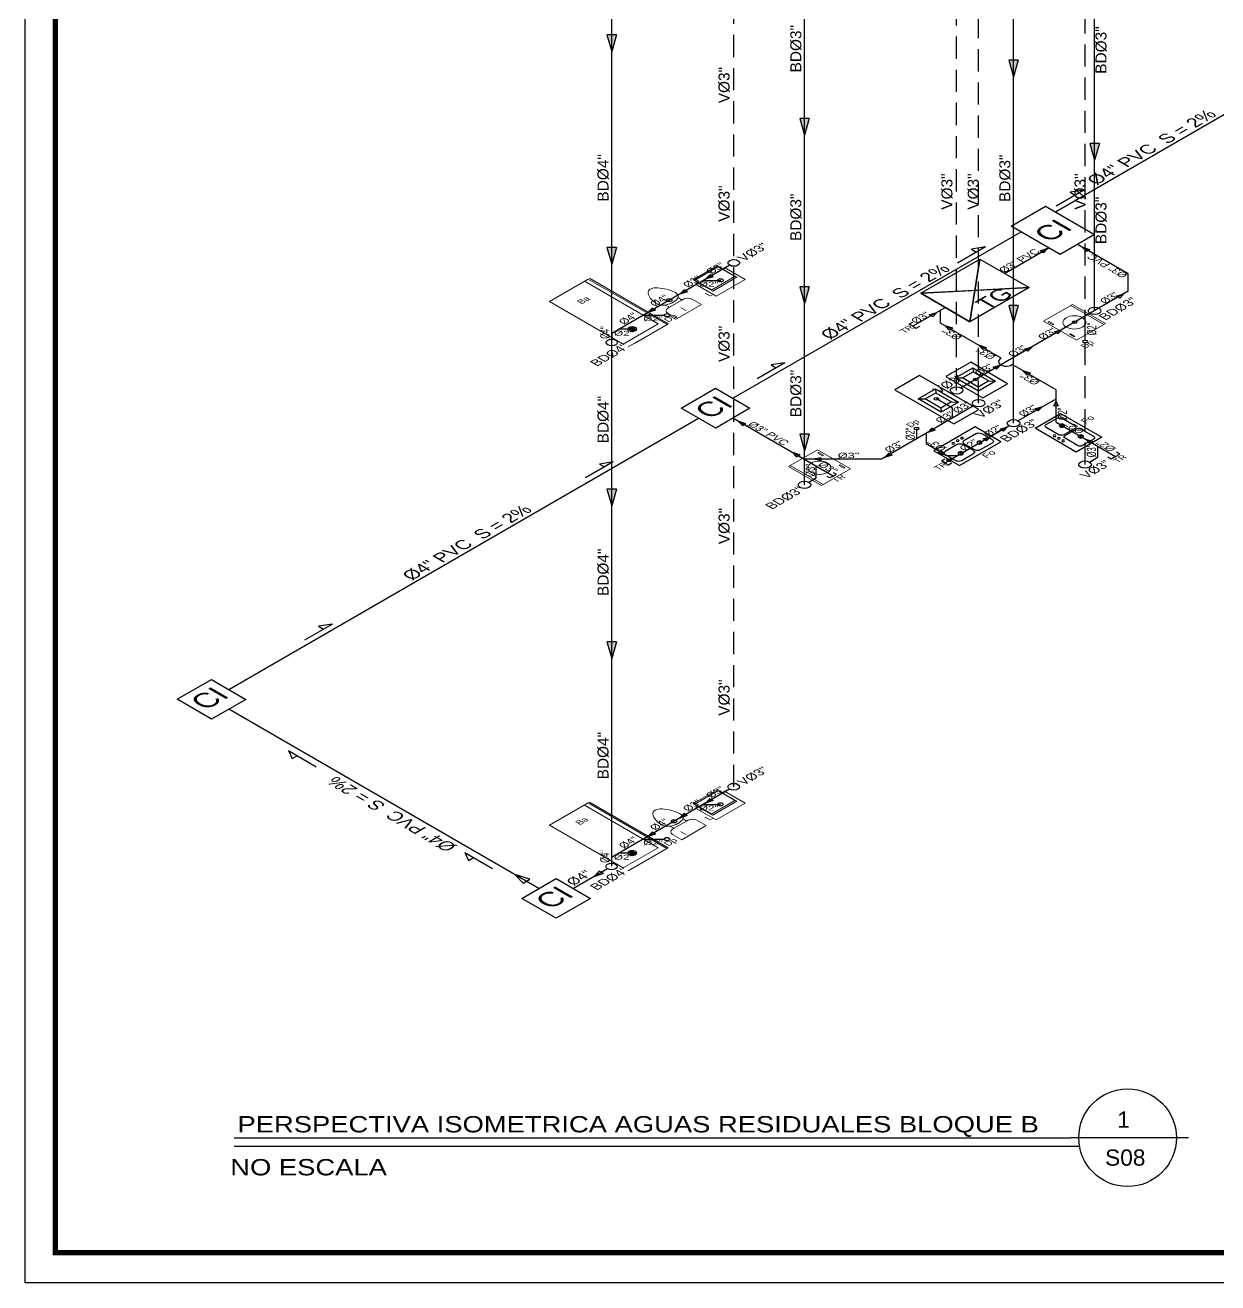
# Model space of a CAD drawing. Header units: feet. Extents: x 1019 to 2236, y -546 to 122.
# Drawn here: x 1054.27 to 1071.4, y -313.27 to -295.21 of the extents above; entities that cross this region are included whole.
import ezdxf
from ezdxf.enums import TextEntityAlignment as Align

# ---------------------------------------------------------------- set-up
doc = ezdxf.new("R2010")
doc.units = ezdxf.units.FT
doc.header["$LTSCALE"] = 0.05
doc.header["$MEASUREMENT"] = 0
doc.linetypes.add('DASHDOT', pattern=[25.4, 12.7, -6.35, 0, -6.35])
doc.linetypes.add('HIDDEN', pattern=[9.525, 6.35, -3.175])
for name, color, linetype, lineweight in [('AGUAFRIA', 5, 'HIDDEN', 30), ('COCINA', 8, 'Continuous', 25), ('FURN', 8, 'Continuous', 9), ('I-FURN', 8, 'Continuous', 0), ('P-SANR-FIXT', 8, 'Continuous', 9)]:
    doc.layers.add(name, color=color, linetype=linetype, lineweight=lineweight)
for name, color, linetype in [('AGUAS-N', 4, 'Continuous'), ('AGUASNEGRAS', 4, 'Continuous'), ('MARCO', 1, 'Continuous'), ('TELEFONO', 3, 'DASHDOT'), ('TEXTO', 2, 'Continuous'), ('textos', 7, 'Continuous'), ('TEXXT', 2, 'Continuous')]:
    doc.layers.add(name, color=color, linetype=linetype)
doc.styles.add('DAMIAN', font='arial.ttf', dxfattribs={"height": 0.12})
doc.styles.add('grd', font='arial.ttf', dxfattribs={"height": 0.15})

msp = doc.modelspace()

# ---------------------------------------------------------------- hatches: boundary and pattern name
at = {"layer": 'AGUASNEGRAS'}
for points in [[(1062.628, -295.349), (1062.697, -295.589), (1062.766, -295.349)], [(1068.399, -295.713), (1068.468, -295.953), (1068.537, -295.713)], [(1065.397, -296.549), (1065.466, -296.789), (1065.535, -296.549)], [(1069.564, -296.91), (1069.633, -297.15), (1069.702, -296.91)], [(1062.628, -298.403), (1062.697, -298.643), (1062.766, -298.403)], [(1065.397, -298.969), (1065.466, -299.209), (1065.535, -298.969)], [(1068.399, -299.235), (1068.468, -299.474), (1068.537, -299.235)], [(1065.397, -301.081), (1065.466, -301.321), (1065.535, -301.081)], [(1062.628, -301.873), (1062.697, -302.112), (1062.766, -301.873)], [(1062.628, -304.066), (1062.697, -304.305), (1062.766, -304.066)]]:
    msp.add_hatch(color=256, dxfattribs=at).paths.add_polyline_path(points)
at = {"layer": 'AGUASNEGRAS', "extrusion": (-2.58127e-15, 0.816497, 0.57735)}
for points in [[(-1068.851, 163.928), (-1068.961, 163.867), (-1068.9, 163.976)], [(-1069.944, 165.058), (-1070.053, 164.998), (-1069.993, 165.107)], [(-1067.258, 165.521), (-1067.368, 165.46), (-1067.307, 165.569)], [(-1069.055, 165.947), (-1069.164, 165.887), (-1069.104, 165.996)], [(-1068.625, 166.378), (-1068.734, 166.317), (-1068.674, 166.426)], [(-1068.176, 166.826), (-1068.285, 166.766), (-1068.225, 166.875)], [(-1068.775, 167.862), (-1068.884, 167.801), (-1068.824, 167.91)], [(-1068.274, 168.362), (-1068.383, 168.302), (-1068.323, 168.411)], [(-1068.033, 168.603), (-1068.142, 168.543), (-1068.082, 168.652)], [(-1067.385, 168.955), (-1067.494, 169.016), (-1067.434, 168.906)], [(-1067.505, 169.131), (-1067.614, 169.071), (-1067.554, 169.18)]]:
    msp.add_hatch(color=256, dxfattribs=at).paths.add_polyline_path(points)
at = {"layer": 'AGUASNEGRAS', "extrusion": (-2.66454e-15, 0.816497, 0.57735)}
for points in [[(-1069.516, 163.95), (-1069.455, 163.841), (-1069.564, 163.901)], [(-1064.105, 161.641), (-1064.044, 161.75), (-1064.154, 161.69)], [(-1063.736, 162.012), (-1063.675, 162.121), (-1063.784, 162.061)], [(-1063.277, 162.469), (-1063.217, 162.579), (-1063.326, 162.518)], [(-1067.545, 165.904), (-1067.485, 165.795), (-1067.594, 165.856)], [(-1068.029, 166.388), (-1067.969, 166.279), (-1068.078, 166.339)], [(-1068.663, 167.022), (-1068.603, 166.913), (-1068.712, 166.974)], [(-1067.297, 168.336), (-1067.236, 168.446), (-1067.345, 168.385)], [(-1069.567, 168.73), (-1069.507, 168.621), (-1069.616, 168.681)], [(-1066.675, 168.958), (-1066.614, 169.067), (-1066.724, 169.007)], [(-1064.104, 177.554), (-1064.043, 177.663), (-1064.152, 177.603)], [(-1063.734, 177.925), (-1063.674, 178.034), (-1063.783, 177.974)], [(-1063.276, 178.383), (-1063.215, 178.492), (-1063.325, 178.431)], [(-1062.517, 179.353), (-1062.438, 179.495), (-1062.58, 179.416)]]:
    msp.add_hatch(color=256, dxfattribs=at).paths.add_polyline_path(points)
at = {"layer": 'AGUASNEGRAS', "ltscale": 3, "extrusion": (0, 0.816497, 0.57735)}
h = msp.add_hatch(color=256, dxfattribs=at)
h.dxf.hatch_style = 1
edge = h.paths.add_edge_path()
edge.add_arc((-1064.259, 161.78), 0.0394, -135, 225)
h = msp.add_hatch(color=256, dxfattribs=at)
h.dxf.hatch_style = 1
edge = h.paths.add_edge_path()
edge.add_arc((-1063.522, 162.272), 0.0394, -135, 225)
h = msp.add_hatch(color=256, dxfattribs=at)
h.dxf.hatch_style = 1
edge = h.paths.add_edge_path()
edge.add_arc((-1063.493, 162.646), 0.0394, -135, 225)
h = msp.add_hatch(color=256, dxfattribs=at)
h.dxf.hatch_style = 1
edge = h.paths.add_edge_path()
edge.add_arc((-1069.639, 164.472), 0.091, -135, 225)
h = msp.add_hatch(color=256, dxfattribs=at)
h.dxf.hatch_style = 1
edge = h.paths.add_edge_path()
edge.add_arc((-1062.993, 162.99), 0.0394, -135, 225)
h = msp.add_hatch(color=256, dxfattribs=at)
h.dxf.hatch_style = 1
edge = h.paths.add_edge_path()
edge.add_arc((-1069.346, 165.705), 0.033, 135, 495, ccw=False)
h = msp.add_hatch(color=256, dxfattribs=at)
h.dxf.hatch_style = 1
edge = h.paths.add_edge_path()
edge.add_arc((-1062.697, 163.325), 0.0812, -135, 225)
h = msp.add_hatch(color=256, dxfattribs=at)
h.dxf.hatch_style = 1
edge = h.paths.add_edge_path()
edge.add_arc((-1069.497, 166.184), 0.033, 135, 495, ccw=False)
h = msp.add_hatch(color=256, dxfattribs=at)
h.dxf.hatch_style = 1
edge = h.paths.add_edge_path()
edge.add_arc((-1067.925, 167.126), 0.033, 135, 495, ccw=False)
h = msp.add_hatch(color=256, dxfattribs=at)
h.dxf.hatch_style = 1
edge = h.paths.add_edge_path()
edge.add_arc((-1067.36, 167.611), 0.033, 135, 495, ccw=False)
at = {"layer": 'AGUASNEGRAS', "extrusion": (-3.69149e-15, 0.816497, 0.57735)}
msp.add_hatch(color=256, dxfattribs=at).paths.add_polyline_path([(-1069.045, 167.786), (-1069.079, 167.667), (-1069.114, 167.786)])
at = {"layer": 'AGUASNEGRAS', "extrusion": (2.58127e-15, 0.816497, 0.57735)}
for points in [[(-1064.625, 168.229), (-1064.515, 168.168), (-1064.576, 168.278)], [(-1065.402, 169.006), (-1065.293, 168.946), (-1065.353, 169.055)], [(-1061.521, 179.557), (-1061.303, 179.436), (-1061.424, 179.654)]]:
    msp.add_hatch(color=256, dxfattribs=at).paths.add_polyline_path(points)
at = {"layer": 'AGUASNEGRAS', "ltscale": 3, "extrusion": (0, 0.816497, 0.57735)}
h = msp.add_hatch(color=256, dxfattribs=at)
h.dxf.hatch_style = 1
edge = h.paths.add_edge_path()
edge.add_arc((-1067.075, 168.349), 0.033, 135, 495, ccw=False)
h = msp.add_hatch(color=256, dxfattribs=at)
h.dxf.hatch_style = 1
edge = h.paths.add_edge_path()
edge.add_arc((-1068.468, 168.218), 0.091, -135, 225)
h = msp.add_hatch(color=256, dxfattribs=at)
h.dxf.hatch_style = 1
edge = h.paths.add_edge_path()
edge.add_arc((-1069.163, 168.278), 0.033, -135, 225)
h = msp.add_hatch(color=256, dxfattribs=at)
h.dxf.hatch_style = 1
edge = h.paths.add_edge_path()
edge.add_arc((-1067.979, 168.696), 0.033, -135, 225)
h = msp.add_hatch(color=256, dxfattribs=at)
h.dxf.hatch_style = 1
edge = h.paths.add_edge_path()
edge.add_arc((-1069.433, 168.547), 0.033, -135, 225)
h = msp.add_hatch(color=256, dxfattribs=at)
h.dxf.hatch_style = 1
edge = h.paths.add_edge_path()
edge.add_arc((-1067.71, 168.965), 0.033, -135, 225)
at = {"layer": 'AGUASNEGRAS', "extrusion": (-5.55112e-17, 0.816497, 0.57735)}
msp.add_hatch(color=256, dxfattribs=at).paths.add_polyline_path([(-1065.707, 169.074), (-1065.587, 169.109), (-1065.707, 169.143)])
at = {"layer": 'AGUASNEGRAS', "ltscale": 3, "extrusion": (0, 0.816497, 0.57735)}
h = msp.add_hatch(color=256, dxfattribs=at)
h.dxf.hatch_style = 1
edge = h.paths.add_edge_path()
edge.add_arc((-1065.466, 169.749), 0.091, -135, 225)
h = msp.add_hatch(color=256, dxfattribs=at)
h.dxf.hatch_style = 1
edge = h.paths.add_edge_path()
edge.add_arc((-1064.258, 177.693), 0.0394, -135, 225)
h = msp.add_hatch(color=256, dxfattribs=at)
h.dxf.hatch_style = 1
edge = h.paths.add_edge_path()
edge.add_arc((-1063.591, 178.116), 0.0394, -135, 225)
h = msp.add_hatch(color=256, dxfattribs=at)
h.dxf.hatch_style = 1
edge = h.paths.add_edge_path()
edge.add_arc((-1063.492, 178.559), 0.0394, -135, 225)
h = msp.add_hatch(color=256, dxfattribs=at)
h.dxf.hatch_style = 1
edge = h.paths.add_edge_path()
edge.add_arc((-1062.992, 178.903), 0.0394, -135, 225)
h = msp.add_hatch(color=256, dxfattribs=at)
h.dxf.hatch_style = 1
edge = h.paths.add_edge_path()
edge.add_arc((-1062.695, 179.238), 0.0812, -135, 225)
at = {"layer": 'COCINA', "extrusion": (0, 0.816497, 0.57735)}
h = msp.add_hatch(color=256, dxfattribs=at)
h.dxf.hatch_style = 1
h.paths.add_polyline_path([(-1068.691, 164.844), (-1067.913, 164.915), (-1067.984, 164.137)])
h = msp.add_hatch(color=256, dxfattribs=at)
h.dxf.hatch_style = 1
h.paths.add_polyline_path([(-1067.842, 165.693), (-1067.913, 164.915), (-1067.135, 164.986)])
at = {"layer": 'TELEFONO', "extrusion": (-1.05774e-16, 0.816497, 0.57735)}
for points in [[(-1069.479, 162.417), (-1069.353, 162.544), (-1069.28, 162.471)], [(-1068.064, 163.832), (-1067.938, 163.959), (-1067.865, 163.886)], [(-1065.185, 166.712), (-1065.058, 166.838), (-1064.986, 166.766)], [(-1062.719, 169.178), (-1062.593, 169.304), (-1062.52, 169.231)], [(-1058.685, 173.212), (-1058.558, 173.339), (-1058.485, 173.266)]]:
    msp.add_hatch(color=256, dxfattribs=at).paths.add_polyline_path(points)
at = {"layer": 'TELEFONO', "extrusion": (-3.5258e-17, 0.816497, 0.57735)}
for points in [[(-1058.054, 176.36), (-1058.18, 176.486), (-1058.107, 176.559)], [(-1060.586, 178.891), (-1060.712, 179.017), (-1060.639, 179.09)]]:
    msp.add_hatch(color=256, dxfattribs=at).paths.add_polyline_path(points)

# ---------------------------------------------------------------- linework, layer by layer
at = {"layer": 'AGUAFRIA', "extrusion": (0, 0.816497, 0.57735)}
for p, q in [((1067.65, -300.455, -7.431), (1067.65, -275.472, 10.234)), ((1067.966, -300.637, -7.173), (1067.966, -276.209, 10.099)), ((1069.495, -301.52, -5.925), (1069.495, -276.172, 11.999)), ((1064.45, -306.146, 0.617), (1064.45, -279.145, 19.709))]:
    msp.add_line(p, q, dxfattribs=at)
at = {"layer": 'AGUAS-N', "extrusion": (0, 0.816497, 0.57735)}
for p, q in [((1067.913, -299.02, -9.46), (1067.984, -298.571, -10.095)), ((1067.984, -298.571, -10.095), (1068.691, -298.979, -9.518)), ((1068.691, -298.979, -9.518), (1067.913, -299.02, -9.46)), ((1067.913, -299.02, -9.46), (1067.135, -299.061, -9.403)), ((1067.135, -299.061, -9.403), (1067.842, -299.469, -8.825)), ((1067.842, -299.469, -8.825), (1067.913, -299.02, -9.46))]:
    msp.add_line(p, q, dxfattribs=at)
at = {"layer": 'AGUASNEGRAS', "ltscale": 3, "extrusion": (0, 0.816497, 0.57735)}
for p, q in [((1069.633, -299.312, -9.047), (1069.633, -277.527, 6.358)), ((1068.468, -300.927, -6.764), (1068.468, -279.158, 8.629)), ((1065.466, -301.811, -5.513), (1065.466, -280.022, 9.894)), ((1062.697, -307.285, 2.228), (1062.697, -285.556, 17.593)), ((1069.069, -297.892, -11.055), (1071.924, -296.244, -13.386)), ((1064.436, -300.568, -7.271), (1068.576, -298.177, -10.652)), ((1068.337, -298.775, -9.807), (1068.975, -298.407, -10.327)), ((1070.116, -298.781, -9.798), (1069.386, -298.36, -10.394)), ((1064.392, -298.659, -13.505), (1062.697, -299.637, -12.121)), ((1070.116, -299.031, -9.444), (1070.116, -298.781, -9.798)), ((1064.012, -298.877, -13.196), (1064.262, -298.877, -13.196)), ((1070.116, -299.031, -9.444), (1067.715, -300.418, -7.484)), ((1063.15, -299.376, -12.492), (1063.453, -299.376, -12.492)), ((1067.489, -299.265, -9.114), (1067.023, -299.534, -8.734)), ((1067.417, -299.489, -8.797), (1067.417, -299.306, -9.056)), ((1066.971, -299.504, -8.776), (1067.021, -299.476, -8.816)), ((1067.023, -299.534, -8.734), (1066.971, -299.504, -8.776)), ((1067.023, -299.534, -8.734), (1067.072, -299.562, -8.693)), ((1067.072, -299.562, -8.693), (1067.122, -299.534, -8.734)), ((1068.292, -299.994, -8.083), (1067.417, -299.489, -8.797)), ((1069.497, -299.734, -8.451), (1069.497, -299.389, -8.939)), ((1062.697, -299.637, -12.121), (1062.697, -299.721, -12.003)), ((1062.808, -299.573, -12.212), (1063.033, -299.573, -12.212)), ((1069.079, -300.449, -7.44), (1068.449, -300.085, -7.955)), ((1069.079, -300.913, -6.783), (1069.079, -300.449, -7.44)), ((1067.59, -300.709, -7.071), (1067.36, -300.577, -7.259)), ((1068.532, -300.89, -6.816), (1069.079, -300.574, -7.263)), ((1067.902, -300.674, -7.121), (1066.573, -301.441, -6.036)), ((1067.59, -300.854, -6.866), (1067.59, -300.709, -7.071)), ((1057.196, -304.748, -1.36), (1063.943, -300.852, -6.869)), ((1065.877, -301.684, -5.692), (1064.437, -300.853, -6.868)), ((1067.075, -301.002, -6.657), (1067.075, -301.152, -6.446)), ((1067.483, -301.495, -5.96), (1068.403, -300.964, -6.711)), ((1069.079, -300.913, -6.783), (1069.934, -301.406, -6.086)), ((1067.212, -301.072, -6.558), (1067.212, -301.224, -6.343)), ((1067.505, -301.394, -6.103), (1067.212, -301.224, -6.343)), ((1069.678, -301.414, -6.074), (1069.678, -301.259, -6.294)), ((1069.995, -301.371, -6.136), (1069.948, -301.344, -6.174)), ((1066.573, -301.441, -6.036), (1065.456, -301.441, -6.036)), ((1065.634, -301.71, -5.655), (1065.634, -301.544, -5.891)), ((1067.434, -301.467, -6), (1067.482, -301.439, -6.039)), ((1067.483, -301.495, -5.96), (1067.434, -301.467, -6)), ((1067.483, -301.495, -5.96), (1067.534, -301.524, -5.918)), ((1067.659, -301.394, -6.103), (1067.505, -301.394, -6.103)), ((1067.534, -301.524, -5.918), (1067.582, -301.497, -5.957)), ((1069.559, -301.483, -5.977), (1069.678, -301.414, -6.074)), ((1069.871, -301.442, -6.035), (1069.824, -301.415, -6.073)), ((1069.934, -301.406, -6.086), (1069.871, -301.442, -6.035)), ((1069.934, -301.406, -6.086), (1069.995, -301.371, -6.136)), ((1065.529, -301.773, -5.567), (1065.634, -301.71, -5.655)), ((1065.831, -301.71, -5.655), (1065.793, -301.689, -5.686)), ((1065.877, -301.684, -5.692), (1065.831, -301.71, -5.655)), ((1065.877, -301.684, -5.692), (1065.92, -301.659, -5.728)), ((1065.92, -301.659, -5.728), (1065.882, -301.637, -5.759)), ((1061.652, -307.605, 2.681), (1057.197, -305.033, -0.956)), ((1064.39, -306.18, 0.666), (1062.695, -307.159, 2.05)), ((1064.011, -306.399, 0.975), (1064.26, -306.399, 0.975)), ((1063.149, -306.897, 1.679), (1063.452, -306.897, 1.679)), ((1062.807, -307.094, 1.959), (1063.032, -307.094, 1.959)), ((1062.638, -307.322, 2.281), (1062.146, -307.606, 2.682)), ((1062.695, -307.159, 2.05), (1062.695, -307.242, 2.168))]:
    msp.add_line(p, q, dxfattribs=at)
at = {"layer": 'AGUASNEGRAS', "extrusion": (0, 0.816497, 0.57735)}
for p, q in [((1068.436, -298.096, -10.767), (1068.929, -297.811, -11.17)), ((1068.929, -297.811, -11.17), (1069.633, -298.218, -10.595)), ((1069.14, -298.502, -10.192), (1068.436, -298.096, -10.767)), ((1069.633, -298.218, -10.595), (1069.14, -298.502, -10.192)), ((1068.851, -298.45, -10.266), (1068.961, -298.415, -10.316)), ((1068.9, -298.478, -10.227), (1068.851, -298.45, -10.266)), ((1068.9, -298.478, -10.227), (1068.961, -298.415, -10.316)), ((1069.564, -298.435, -10.288), (1069.455, -298.4, -10.337)), ((1069.516, -298.463, -10.248), (1069.455, -298.4, -10.337)), ((1069.564, -298.435, -10.288), (1069.516, -298.463, -10.248)), ((1064.105, -298.796, -13.312), (1064.044, -298.859, -13.222)), ((1064.154, -298.824, -13.272), (1064.044, -298.859, -13.222)), ((1064.154, -298.824, -13.272), (1064.105, -298.796, -13.312)), ((1063.736, -299.01, -13.009), (1063.675, -299.073, -12.92)), ((1063.784, -299.038, -12.969), (1063.736, -299.01, -13.009)), ((1063.784, -299.038, -12.969), (1063.675, -299.073, -12.92)), ((1069.944, -299.103, -9.344), (1070.053, -299.068, -9.393)), ((1069.993, -299.131, -9.304), (1069.944, -299.103, -9.344)), ((1069.993, -299.131, -9.304), (1070.053, -299.068, -9.393)), ((1063.277, -299.274, -12.635), (1063.217, -299.337, -12.546)), ((1063.326, -299.302, -12.595), (1063.217, -299.337, -12.546)), ((1063.326, -299.302, -12.595), (1063.277, -299.274, -12.635)), ((1067.258, -299.37, -8.966), (1067.368, -299.335, -9.015)), ((1067.307, -299.398, -8.926), (1067.258, -299.37, -8.966)), ((1067.307, -299.398, -8.926), (1067.368, -299.335, -9.015)), ((1067.594, -299.563, -8.692), (1067.485, -299.528, -8.742)), ((1067.545, -299.591, -8.652), (1067.485, -299.528, -8.742)), ((1067.594, -299.563, -8.692), (1067.545, -299.591, -8.652)), ((1069.055, -299.616, -8.617), (1069.164, -299.581, -8.667)), ((1069.104, -299.644, -8.577), (1069.055, -299.616, -8.617)), ((1069.104, -299.644, -8.577), (1069.164, -299.581, -8.667)), ((1068.078, -299.842, -8.297), (1067.969, -299.807, -8.347)), ((1068.029, -299.87, -8.258), (1067.969, -299.807, -8.347)), ((1068.078, -299.842, -8.297), (1068.029, -299.87, -8.258)), ((1068.625, -299.864, -8.266), (1068.734, -299.83, -8.315)), ((1068.674, -299.893, -8.226), (1068.625, -299.864, -8.266)), ((1068.674, -299.893, -8.226), (1068.734, -299.83, -8.315)), ((1068.176, -300.123, -7.9), (1068.285, -300.089, -7.949)), ((1068.225, -300.152, -7.86), (1068.285, -300.089, -7.949)), ((1068.225, -300.152, -7.86), (1068.176, -300.123, -7.9)), ((1068.712, -300.209, -7.779), (1068.603, -300.174, -7.829)), ((1068.663, -300.237, -7.74), (1068.603, -300.174, -7.829)), ((1068.712, -300.209, -7.779), (1068.663, -300.237, -7.74)), ((1063.695, -300.709, -7.071), (1064.188, -300.425, -7.474)), ((1064.188, -300.425, -7.474), (1064.683, -300.711, -7.069)), ((1069.045, -300.678, -7.116), (1069.079, -300.609, -7.214)), ((1069.114, -300.678, -7.116), (1069.079, -300.609, -7.214)), ((1064.191, -300.995, -6.667), (1063.695, -300.709, -7.071)), ((1064.683, -300.711, -7.069), (1064.191, -300.995, -6.667)), ((1068.775, -300.721, -7.054), (1068.884, -300.686, -7.104)), ((1068.824, -300.749, -7.014), (1068.775, -300.721, -7.054)), ((1068.824, -300.749, -7.014), (1068.884, -300.686, -7.104)), ((1069.114, -300.678, -7.116), (1069.045, -300.678, -7.116)), ((1064.576, -300.961, -6.715), (1064.515, -300.898, -6.804)), ((1064.625, -300.933, -6.755), (1064.515, -300.898, -6.804)), ((1064.576, -300.961, -6.715), (1064.625, -300.933, -6.755)), ((1067.297, -300.995, -6.667), (1067.236, -301.058, -6.578)), ((1067.345, -301.024, -6.627), (1067.297, -300.995, -6.667)), ((1068.274, -301.01, -6.645), (1068.383, -300.976, -6.695)), ((1068.323, -301.039, -6.606), (1068.383, -300.976, -6.695)), ((1067.345, -301.024, -6.627), (1067.236, -301.058, -6.578)), ((1068.033, -301.149, -6.449), (1068.142, -301.115, -6.498)), ((1068.082, -301.178, -6.409), (1068.033, -301.149, -6.449)), ((1068.082, -301.178, -6.409), (1068.142, -301.115, -6.498)), ((1068.323, -301.039, -6.606), (1068.274, -301.01, -6.645)), ((1069.616, -301.194, -6.385), (1069.507, -301.16, -6.434)), ((1069.567, -301.223, -6.345), (1069.507, -301.16, -6.434)), ((1065.353, -301.41, -6.08), (1065.293, -301.347, -6.169)), ((1065.402, -301.382, -6.12), (1065.293, -301.347, -6.169)), ((1066.675, -301.354, -6.159), (1066.614, -301.417, -6.07)), ((1066.724, -301.383, -6.119), (1066.675, -301.354, -6.159)), ((1067.434, -301.324, -6.201), (1067.385, -301.353, -6.162)), ((1067.385, -301.353, -6.162), (1067.494, -301.387, -6.112)), ((1067.434, -301.324, -6.201), (1067.494, -301.387, -6.112)), ((1069.616, -301.194, -6.385), (1069.567, -301.223, -6.345)), ((1065.353, -301.41, -6.08), (1065.402, -301.382, -6.12)), ((1065.707, -301.421, -6.064), (1065.587, -301.441, -6.036)), ((1065.707, -301.461, -6.008), (1065.587, -301.441, -6.036)), ((1065.707, -301.461, -6.008), (1065.707, -301.421, -6.064)), ((1066.724, -301.383, -6.119), (1066.614, -301.417, -6.07)), ((1067.505, -301.454, -6.018), (1067.614, -301.419, -6.067)), ((1067.554, -301.482, -5.978), (1067.505, -301.454, -6.018)), ((1067.554, -301.482, -5.978), (1067.614, -301.419, -6.067)), ((1056.455, -304.889, -1.16), (1056.948, -304.605, -1.562)), ((1056.948, -304.605, -1.562), (1057.443, -304.891, -1.158)), ((1056.95, -305.175, -0.755), (1056.455, -304.889, -1.16)), ((1057.443, -304.891, -1.158), (1056.95, -305.175, -0.755)), ((1064.104, -306.317, 0.86), (1064.043, -306.38, 0.949)), ((1064.152, -306.345, 0.899), (1064.043, -306.38, 0.949)), ((1064.152, -306.345, 0.899), (1064.104, -306.317, 0.86)), ((1063.734, -306.531, 1.162), (1063.674, -306.594, 1.251)), ((1063.783, -306.559, 1.202), (1063.674, -306.594, 1.251)), ((1063.783, -306.559, 1.202), (1063.734, -306.531, 1.162)), ((1063.276, -306.795, 1.536), (1063.215, -306.859, 1.625)), ((1063.325, -306.824, 1.576), (1063.215, -306.859, 1.625)), ((1063.325, -306.824, 1.576), (1063.276, -306.795, 1.536)), ((1061.424, -307.53, 2.574), (1061.303, -307.404, 2.396)), ((1061.521, -307.473, 2.495), (1061.303, -307.404, 2.396)), ((1061.406, -307.748, 2.883), (1061.899, -307.463, 2.48)), ((1061.424, -307.53, 2.574), (1061.521, -307.473, 2.495)), ((1061.899, -307.463, 2.48), (1062.394, -307.749, 2.885)), ((1062.517, -307.356, 2.328), (1062.438, -307.438, 2.444)), ((1062.58, -307.392, 2.38), (1062.438, -307.438, 2.444)), ((1062.58, -307.392, 2.38), (1062.517, -307.356, 2.328)), ((1061.901, -308.034, 3.287), (1061.406, -307.748, 2.883)), ((1062.394, -307.749, 2.885), (1061.901, -308.034, 3.287))]:
    msp.add_line(p, q, dxfattribs=at)
at = {"layer": 'AGUASNEGRAS', "color": 4, "ltscale": 0.5, "extrusion": (0, 0.816497, 0.57735)}
for p, q in [((1067.135, -299.061, -9.403), (1067.984, -298.571, -10.095)), ((1067.984, -298.571, -10.095), (1067.842, -299.469, -8.825)), ((1067.984, -298.571, -10.095), (1068.691, -298.979, -9.518)), ((1067.135, -299.061, -9.403), (1068.691, -298.979, -9.518)), ((1068.691, -298.979, -9.518), (1067.842, -299.469, -8.825)), ((1067.842, -299.469, -8.825), (1067.135, -299.061, -9.403))]:
    msp.add_line(p, q, dxfattribs=at)
at = {"layer": 'AGUASNEGRAS'}
for points, elevation in [([(1062.766, -295.349), (1062.628, -295.349), (1062.697, -295.589)], 15.888), ([(1062.766, -295.349), (1062.697, -295.589)], 15.888), ([(1068.537, -295.713), (1068.399, -295.713), (1068.468, -295.953)], -3.247), ([(1068.537, -295.713), (1068.468, -295.953)], -3.247), ([(1065.535, -296.549), (1065.397, -296.549), (1065.466, -296.789)], 8.161), ([(1065.535, -296.549), (1065.466, -296.789)], 8.161), ([(1069.702, -296.91), (1069.564, -296.91), (1069.633, -297.15)], 3.947), ([(1069.702, -296.91), (1069.633, -297.15)], 3.947), ([(1062.766, -298.403), (1062.628, -298.403), (1062.697, -298.643)], 15.888), ([(1062.766, -298.403), (1062.697, -298.643)], 15.888), ([(1065.535, -298.969), (1065.397, -298.969), (1065.466, -299.209)], 8.161), ([(1065.535, -298.969), (1065.466, -299.209)], 8.161), ([(1068.537, -299.235), (1068.399, -299.235), (1068.468, -299.474)], -5.737), ([(1068.537, -299.235), (1068.468, -299.474)], -5.737), ([(1065.535, -301.081), (1065.397, -301.081), (1065.466, -301.321)], 8.161), ([(1065.535, -301.081), (1065.466, -301.321)], 8.161), ([(1062.766, -301.873), (1062.628, -301.873), (1062.697, -302.112)], 15.888), ([(1062.766, -301.873), (1062.697, -302.112)], 15.888), ([(1062.766, -304.066), (1062.628, -304.066), (1062.697, -304.305)], 15.888), ([(1062.766, -304.066), (1062.697, -304.305)], 15.888)]:
    msp.add_lwpolyline(points, dxfattribs=dict(at, elevation=elevation))
at = {"layer": 'AGUASNEGRAS', "ltscale": 3, "extrusion": (0, 0.816497, 0.57735)}
for centre, radius in [((-1064.451, 161.344, -251.651), 0.0843), ((-1064.259, 161.78, -251.651), 0.0394), ((-1063.522, 162.272, -251.651), 0.0394), ((-1063.493, 162.645, -251.651), 0.0394), ((-1063.493, 162.646, -251.651), 0.0394), ((-1069.633, 165.421, -249.611), 0.091), ((-1062.993, 162.99, -251.651), 0.0394), ((-1069.346, 165.705, -249.611), 0.033), ((-1062.697, 163.325, -251.651), 0.0812), ((-1069.497, 166.184, -249.611), 0.033), ((-1067.925, 167.126, -249.611), 0.033), ((-1067.65, 167.4, -249.611), 0.091), ((-1067.36, 167.611, -249.611), 0.033), ((-1067.966, 167.716, -249.611), 0.091), ((-1067.075, 168.349, -249.611), 0.033), ((-1068.468, 168.218, -249.611), 0.091), ((-1069.163, 168.278, -249.611), 0.033), ((-1067.979, 168.696, -249.611), 0.033), ((-1069.433, 168.547, -249.611), 0.033), ((-1067.71, 168.965, -249.611), 0.033), ((-1069.495, 169.245, -249.611), 0.091), ((-1065.466, 169.749, -249.611), 0.091), ((-1064.45, 177.257, -249.611), 0.0843), ((-1064.258, 177.693, -249.611), 0.0394), ((-1063.591, 178.116, -249.611), 0.0394), ((-1063.491, 178.558, -249.611), 0.0394), ((-1063.492, 178.559, -249.611), 0.0394), ((-1062.992, 178.903, -249.611), 0.0394), ((-1062.695, 179.238, -249.611), 0.0812)]:
    msp.add_circle(centre, radius, dxfattribs=at)
msp.add_arc((-1068.364, 166.687, -249.611), 0.111, 310.4067, 139.5933, dxfattribs=at)
at = {"layer": 'COCINA', "extrusion": (2.89046e-15, -0.816497, -0.57735)}
for p, q in [((1067.853, -300.052, -8), (1067.498, -300.257, -7.711)), ((1068.383, -300.359, -7.567), (1067.853, -300.052, -8)), ((1067.498, -300.257, -7.711), (1068.028, -300.564, -7.277)), ((1067.635, -300.274, -7.687), (1067.882, -300.131, -7.889)), ((1067.963, -300.464, -7.418), (1067.635, -300.274, -7.687)), ((1067.733, -300.276, -7.683), (1067.887, -300.188, -7.808)), ((1067.959, -300.407, -7.499), (1067.733, -300.276, -7.683)), ((1067.882, -300.131, -7.889), (1068.211, -300.321, -7.62)), ((1067.887, -300.188, -7.808), (1068.112, -300.319, -7.624)), ((1068.112, -300.319, -7.624), (1067.959, -300.407, -7.499)), ((1068.211, -300.321, -7.62), (1067.963, -300.464, -7.418)), ((1068.028, -300.564, -7.277), (1068.383, -300.359, -7.567))]:
    msp.add_line(p, q, dxfattribs=at)
at = {"layer": 'COCINA', "extrusion": (0, 0.816497, 0.57735)}
for p, q in [((1067.635, -300.274, -7.687), (1067.733, -300.276, -7.683)), ((1067.882, -300.131, -7.889), (1067.887, -300.188, -7.808)), ((1067.347, -300.432, -7.463), (1067.351, -300.489, -7.382)), ((1067.959, -300.407, -7.499), (1067.963, -300.464, -7.418)), ((1068.112, -300.319, -7.624), (1068.211, -300.321, -7.62)), ((1067.099, -300.576, -7.26), (1067.198, -300.578, -7.257)), ((1067.577, -300.62, -7.198), (1067.676, -300.622, -7.194)), ((1067.424, -300.708, -7.073), (1067.428, -300.765, -6.992))]:
    msp.add_line(p, q, dxfattribs=at)
at = {"layer": 'COCINA', "extrusion": (2.16493e-15, -0.816497, -0.57735)}
for p, q in [((1068.777, -300.998, -6.663), (1069.145, -300.785, -6.964)), ((1069.145, -300.785, -6.964), (1069.738, -301.128, -6.48)), ((1069.37, -301.34, -6.179), (1068.777, -300.998, -6.663)), ((1068.939, -300.946, -6.737), (1069.097, -300.855, -6.866)), ((1069.118, -301.091, -6.531), (1068.939, -300.987, -6.678)), ((1069.169, -300.855, -6.866), (1069.348, -300.958, -6.719)), ((1069.348, -301, -6.66), (1069.19, -301.091, -6.531)), ((1069.208, -301.101, -6.517), (1069.366, -301.01, -6.646)), ((1069.388, -301.247, -6.311), (1069.208, -301.143, -6.458)), ((1069.738, -301.128, -6.48), (1069.37, -301.34, -6.179)), ((1069.438, -301.01, -6.646), (1069.618, -301.114, -6.499)), ((1069.618, -301.155, -6.44), (1069.46, -301.247, -6.311))]:
    msp.add_line(p, q, dxfattribs=at)
at = {"layer": 'COCINA', "extrusion": (2.05391e-15, -0.816497, -0.57735)}
for p, q in [((1067.917, -300.98, -6.688), (1067.324, -301.322, -6.204)), ((1068.284, -301.192, -6.388), (1067.917, -300.98, -6.688)), ((1067.935, -301.073, -6.556), (1067.755, -301.177, -6.41)), ((1068.164, -301.164, -6.428), (1068.006, -301.073, -6.556)), ((1067.324, -301.322, -6.204), (1067.692, -301.534, -5.904)), ((1067.665, -301.229, -6.336), (1067.486, -301.333, -6.19)), ((1067.692, -301.534, -5.904), (1068.284, -301.192, -6.388)), ((1067.715, -301.465, -6.002), (1067.895, -301.361, -6.149)), ((1067.895, -301.32, -6.208), (1067.737, -301.229, -6.336)), ((1067.755, -301.218, -6.351), (1067.913, -301.31, -6.222)), ((1067.985, -301.31, -6.222), (1068.164, -301.206, -6.369)), ((1067.486, -301.374, -6.131), (1067.643, -301.465, -6.002))]:
    msp.add_line(p, q, dxfattribs=at)
at = {"layer": 'COCINA', "extrusion": (2.89059e-15, -0.816497, -0.57735), "elevation": 249.611}
for points in [[(1067.12, 167.028), (1066.765, 167.383), (1067.613, 168.231), (1067.969, 167.876)], [(1067.676, 167.69), (1067.428, 167.938), (1067.099, 167.609), (1067.347, 167.361)], [(1067.577, 167.686), (1067.424, 167.839), (1067.198, 167.613), (1067.351, 167.46)]]:
    msp.add_lwpolyline(points, close=True, dxfattribs=at)
at = {"layer": 'COCINA', "extrusion": (2.16493e-15, -0.816497, -0.57735)}
for centre, radius in [((1069.163, 168.278, 249.611), 0.0381), ((1069.056, 168.529, 249.611), 0.0201), ((1069.118, 168.592, 249.611), 0.0201), ((1069.181, 168.655, 249.611), 0.0201), ((1069.433, 168.547, 249.611), 0.0381)]:
    msp.add_circle(centre, radius, dxfattribs=at)
at = {"layer": 'COCINA', "extrusion": (2.05391e-15, -0.816497, -0.57735)}
for centre, radius in [((1067.665, 168.651, 249.611), 0.0201), ((1067.728, 168.588, 249.611), 0.0201), ((1067.979, 168.696, 249.611), 0.0381), ((1067.602, 168.714, 249.611), 0.0201), ((1067.71, 168.965, 249.611), 0.0381)]:
    msp.add_circle(centre, radius, dxfattribs=at)
at = {"layer": 'COCINA', "extrusion": (2.16493e-15, -0.816497, -0.57735)}
for centre, start, end in [((1068.975, 168.287, 249.611), 135, 225), ((1069.133, 168.129, 249.611), 225, 315), ((1069.312, 168.308, 249.611), 315, 45), ((1069.402, 168.398, 249.611), 225, 315), ((1069.154, 168.466, 249.611), 45, 135), ((1069.244, 168.556, 249.611), 135, 225), ((1069.582, 168.578, 249.611), 315, 45), ((1069.424, 168.736, 249.611), 45, 135)]:
    msp.add_arc(centre, 0.0508, start, end, dxfattribs=at)
at = {"layer": 'COCINA', "extrusion": (2.05391e-15, -0.816497, -0.57735)}
for centre, start, end in [((1067.791, 168.687, 249.611), 135, 225), ((1067.97, 168.507, 249.611), 225, 315), ((1068.128, 168.665, 249.611), 315, 45), ((1067.521, 168.956, 249.611), 135, 225), ((1067.701, 168.777, 249.611), 225, 315), ((1067.859, 168.935, 249.611), 315, 45), ((1067.949, 168.845, 249.611), 45, 135), ((1067.679, 169.114, 249.611), 45, 135)]:
    msp.add_arc(centre, 0.0508, start, end, dxfattribs=at)
at = {"layer": 'FURN', "extrusion": (0, 0.816497, 0.57735)}
for p, q in [((1069.313, -299.222, -9.174), (1068.898, -299.462, -8.835)), ((1069.764, -299.51, -8.768), (1069.29, -299.236, -9.155)), ((1069.787, -299.496, -8.787), (1069.313, -299.222, -9.174)), ((1068.898, -299.462, -8.835), (1069.372, -299.736, -8.448)), ((1069.372, -299.736, -8.448), (1069.787, -299.496, -8.787)), ((1065.236, -301.548, -5.885), (1065.651, -301.308, -6.224)), ((1065.651, -301.308, -6.224), (1066.125, -301.582, -5.837)), ((1065.734, -301.808, -5.517), (1065.26, -301.534, -5.904)), ((1065.71, -301.822, -5.498), (1065.236, -301.548, -5.885)), ((1066.125, -301.582, -5.837), (1065.71, -301.822, -5.498))]:
    msp.add_line(p, q, dxfattribs=at)
at = {"layer": 'FURN', "ltscale": 0.02, "extrusion": (0, 0.816497, 0.57735)}
for p, q in [((1068.979, -299.467, -8.829), (1068.967, -299.474, -8.819)), ((1068.967, -299.474, -8.819), (1069.034, -299.512, -8.764)), ((1069.046, -299.505, -8.774), (1068.979, -299.467, -8.829)), ((1069.034, -299.512, -8.764), (1069.046, -299.505, -8.774)), ((1069.285, -299.643, -8.579), (1069.273, -299.65, -8.57)), ((1069.273, -299.65, -8.57), (1069.339, -299.688, -8.515)), ((1069.351, -299.681, -8.525), (1069.285, -299.643, -8.579)), ((1069.339, -299.688, -8.515), (1069.351, -299.681, -8.525)), ((1065.659, -301.355, -6.158), (1065.671, -301.348, -6.168)), ((1065.726, -301.394, -6.103), (1065.659, -301.355, -6.158)), ((1065.671, -301.348, -6.168), (1065.738, -301.387, -6.113)), ((1065.738, -301.387, -6.113), (1065.726, -301.394, -6.103)), ((1065.964, -301.531, -5.909), (1065.976, -301.524, -5.919)), ((1066.031, -301.57, -5.854), (1065.964, -301.531, -5.909)), ((1065.976, -301.524, -5.919), (1066.043, -301.563, -5.864)), ((1066.043, -301.563, -5.864), (1066.031, -301.57, -5.854))]:
    msp.add_line(p, q, dxfattribs=at)
for centre in [(-1069.343, 165.71, -249.611), (-1065.681, 169.323, -249.611)]:
    msp.add_circle(centre, 0.165, dxfattribs=at)
at = {"layer": 'I-FURN', "extrusion": (-2.498e-15, 0.816497, 0.57735)}
for p, q in [((1064.213, -298.667, -13.494), (1063.867, -298.866, -13.212)), ((1063.893, -298.872, -13.204), (1064.223, -298.682, -13.473)), ((1064.466, -298.822, -13.274), (1064.136, -299.013, -13.005)), ((1064.15, -299.03, -12.981), (1064.495, -298.83, -13.263)), ((1064.495, -298.83, -13.263), (1064.213, -298.667, -13.494)), ((1064.223, -298.682, -13.473), (1064.466, -298.822, -13.274)), ((1064.316, -298.69, -13.462), (1064.284, -298.708, -13.435)), ((1064.316, -298.69, -13.462), (1064.613, -298.861, -13.219)), ((1063.867, -298.866, -13.212), (1064.15, -299.03, -12.981)), ((1064.136, -299.013, -13.005), (1063.893, -298.872, -13.204)), ((1063.939, -298.908, -13.153), (1063.901, -298.929, -13.122)), ((1063.901, -298.929, -13.122), (1064.198, -299.101, -12.88)), ((1064.198, -299.101, -12.88), (1064.613, -298.861, -13.219)), ((1064.211, -306.188, 0.677), (1063.866, -306.388, 0.959)), ((1063.891, -306.394, 0.967), (1064.221, -306.203, 0.698)), ((1064.494, -306.351, 0.908), (1064.211, -306.188, 0.677)), ((1064.221, -306.203, 0.698), (1064.465, -306.343, 0.897)), ((1064.315, -306.211, 0.709), (1064.283, -306.23, 0.736)), ((1064.315, -306.211, 0.709), (1064.612, -306.383, 0.952)), ((1063.866, -306.388, 0.959), (1064.148, -306.551, 1.19)), ((1064.135, -306.534, 1.166), (1063.891, -306.394, 0.967)), ((1064.465, -306.343, 0.897), (1064.135, -306.534, 1.166)), ((1064.148, -306.551, 1.19), (1064.494, -306.351, 0.908)), ((1064.197, -306.622, 1.291), (1064.612, -306.383, 0.952)), ((1063.937, -306.429, 1.018), (1063.9, -306.451, 1.049)), ((1063.9, -306.451, 1.049), (1064.197, -306.622, 1.291))]:
    msp.add_line(p, q, dxfattribs=at)
at = {"layer": 'MARCO'}
msp.add_lwpolyline([(1054.272, -271.268), (1118.772, -271.268), (1118.772, -313.268), (1054.272, -313.268)], close=True, dxfattribs=at)
at = {"layer": 'MARCO', "const_width": 0.075}
msp.add_lwpolyline([(1111.6, -271.702), (1054.706, -271.702), (1054.706, -312.834), (1111.6, -312.834)], close=True, dxfattribs=at)
at = {"layer": 'P-SANR-FIXT', "extrusion": (0, 0.816497, 0.57735)}
for p, q in [((1061.803, -299.177, -12.772), (1062.36, -298.856, -13.226)), ((1062.306, -298.887, -13.182), (1063.365, -299.499, -12.317)), ((1063.491, -299.509, -12.303), (1062.36, -298.856, -13.226)), ((1062.378, -298.846, -13.241), (1063.509, -299.499, -12.317)), ((1062.862, -299.789, -11.907), (1061.803, -299.177, -12.772)), ((1063.365, -299.499, -12.317), (1062.862, -299.789, -11.907)), ((1062.934, -299.831, -11.848), (1063.491, -299.509, -12.303)), ((1063.022, -299.594, -12.182), (1062.959, -299.558, -12.234)), ((1062.965, -299.554, -12.239), (1063.028, -299.591, -12.187)), ((1063.041, -299.583, -12.198), (1062.978, -299.547, -12.249)), ((1062.984, -299.543, -12.255), (1063.047, -299.58, -12.203)), ((1063.022, -299.78, -11.92), (1063.491, -299.509, -12.303)), ((1063.509, -299.499, -12.317), (1063.491, -299.509, -12.303)), ((1063.509, -299.499, -12.317), (1063.491, -299.509, -12.303)), ((1063.003, -299.605, -12.166), (1062.939, -299.569, -12.218)), ((1062.946, -299.565, -12.223), (1063.009, -299.602, -12.171)), ((1061.802, -306.699, 1.399), (1062.359, -306.377, 0.945)), ((1062.305, -306.408, 0.989), (1063.364, -307.02, 1.854)), ((1063.49, -307.031, 1.868), (1062.359, -306.377, 0.945)), ((1062.376, -306.367, 0.93), (1063.508, -307.02, 1.854)), ((1062.861, -307.311, 2.264), (1061.802, -306.699, 1.399)), ((1063.364, -307.02, 1.854), (1062.861, -307.311, 2.264)), ((1062.933, -307.352, 2.323), (1063.49, -307.031, 1.868)), ((1063.001, -307.127, 2.005), (1062.938, -307.091, 1.953)), ((1062.945, -307.087, 1.948), (1063.008, -307.123, 2)), ((1063.021, -307.116, 1.989), (1062.958, -307.079, 1.937)), ((1062.964, -307.076, 1.932), (1063.027, -307.112, 1.984)), ((1063.04, -307.105, 1.973), (1062.977, -307.068, 1.922)), ((1062.983, -307.065, 1.917), (1063.046, -307.101, 1.968)), ((1063.021, -307.301, 2.252), (1063.49, -307.031, 1.868)), ((1063.508, -307.02, 1.854), (1063.49, -307.031, 1.868)), ((1063.508, -307.02, 1.854), (1063.49, -307.031, 1.868))]:
    msp.add_line(p, q, dxfattribs=at)
at = {"layer": 'P-SANR-FIXT', "extrusion": (-2.60902e-15, 0.816497, 0.57735)}
for p, q in [((1063.702, -299.159, -12.797), (1063.528, -299.26, -12.655)), ((1063.702, -299.159, -12.797), (1063.65, -299.122, -12.85)), ((1063.727, -299.145, -12.818), (1063.702, -299.159, -12.797)), ((1063.987, -299.223, -12.708), (1063.853, -299.145, -12.818)), ((1063.463, -299.23, -12.697), (1063.528, -299.26, -12.655)), ((1063.528, -299.26, -12.655), (1063.502, -299.274, -12.635)), ((1063.502, -299.347, -12.532), (1063.637, -299.425, -12.422)), ((1063.637, -299.425, -12.422), (1063.987, -299.223, -12.708)), ((1063.531, -306.712, 1.417), (1063.596, -306.741, 1.459)), ((1063.596, -306.741, 1.459), (1063.57, -306.756, 1.48)), ((1063.769, -306.641, 1.318), (1063.596, -306.741, 1.459)), ((1063.705, -306.906, 1.693), (1064.055, -306.704, 1.407)), ((1063.769, -306.641, 1.318), (1063.718, -306.603, 1.264)), ((1063.795, -306.626, 1.297), (1063.769, -306.641, 1.318)), ((1064.055, -306.704, 1.407), (1063.921, -306.626, 1.297)), ((1063.57, -306.829, 1.583), (1063.705, -306.906, 1.693))]:
    msp.add_line(p, q, dxfattribs=at)
for centre, radius, start, end in [((-1063.355, 162.082, -251.651), 0.136, 319.781, 6.4942), ((-1063.339, 162.098, -251.651), 0.136, 263.5058, 310.219), ((-1063.304, 162.402, -251.651), 0.441, 227.709, 263.5058), ((-1063.658, 162.047, -251.651), 0.441, 6.4942, 42.291), ((-1063.393, 162.136, -251.651), 0.266, 105.1019, 134.8981), ((-1063.393, 162.136, -251.651), 0.266, 135.1019, 164.8981), ((-1063.489, 162.199, -251.651), 0.167, 196.0596, 227.709), ((-1063.554, 162.18, -251.651), 0.0995, 164.8981, 196.0596), ((-1063.79, 162.308, -251.651), 0.0889, 225, 315), ((-1063.456, 162.232, -251.651), 0.167, 42.291, 73.9404), ((-1063.437, 162.297, -251.651), 0.0995, 73.9404, 105.1019), ((-1063.565, 162.533, -251.651), 0.0889, 315, 45), ((-1063.423, 177.926, -249.611), 0.136, 319.781, 6.4942), ((-1063.726, 177.891, -249.611), 0.441, 6.4942, 42.291), ((-1063.407, 177.942, -249.611), 0.136, 263.5058, 310.219), ((-1063.372, 178.246, -249.611), 0.441, 227.709, 263.5058), ((-1063.557, 178.043, -249.611), 0.167, 196.0596, 227.709), ((-1063.622, 178.024, -249.611), 0.0995, 164.8981, 196.0596), ((-1063.524, 178.076, -249.611), 0.167, 42.291, 73.9404), ((-1063.505, 178.141, -249.611), 0.0995, 73.9404, 105.1019), ((-1063.461, 177.98, -249.611), 0.266, 105.1019, 134.8981), ((-1063.633, 178.377, -249.611), 0.0889, 315, 45), ((-1063.461, 177.981, -249.611), 0.266, 135.1019, 164.8981), ((-1063.858, 178.152, -249.611), 0.0889, 225, 315)]:
    msp.add_arc(centre, radius, start, end, dxfattribs=at)
at = {"layer": 'P-SANR-FIXT', "extrusion": (0, 0.816497, 0.57735)}
for centre, radius, start, end in [((-1062.993, 162.99, -251.651), 0.0635, 315, 135), ((-1062.993, 162.99, -251.651), 0.0635, 315, 135), ((-1062.993, 162.99, -251.651), 0.0635, 135, 315), ((-1062.993, 162.99, -251.651), 0.0635, 135, 315), ((-1062.962, 162.958, -251.651), 0.00444, 225, 45), ((-1062.981, 162.939, -251.651), 0.00444, 225, 45), ((-1062.943, 162.977, -251.651), 0.00444, 225, 45), ((-1063.006, 163.04, -251.651), 0.00444, 45, 225), ((-1063.025, 163.021, -251.651), 0.00444, 45, 225), ((-1063.044, 163.002, -251.651), 0.00444, 45, 225), ((-1062.992, 178.903, -249.611), 0.0635, 315, 135), ((-1062.992, 178.903, -249.611), 0.0635, 315, 135), ((-1062.941, 178.89, -249.611), 0.00444, 225, 45), ((-1062.992, 178.903, -249.611), 0.0635, 135, 315), ((-1062.992, 178.903, -249.611), 0.0635, 135, 315), ((-1062.961, 178.871, -249.611), 0.00444, 225, 45), ((-1062.98, 178.852, -249.611), 0.00444, 225, 45), ((-1063.004, 178.954, -249.611), 0.00444, 45, 225), ((-1063.024, 178.934, -249.611), 0.00444, 45, 225), ((-1063.043, 178.915, -249.611), 0.00444, 45, 225)]:
    msp.add_arc(centre, radius, start, end, dxfattribs=at)
at = {"layer": 'TELEFONO', "extrusion": (0, 0.816497, 0.57735)}
for p, q in [((1069.479, -297.578, -11.5), (1069.079, -297.809, -11.173)), ((1069.479, -297.578, -11.5), (1069.28, -297.609, -11.456)), ((1069.28, -297.609, -11.456), (1069.353, -297.651, -11.396)), ((1068.064, -298.395, -10.344), (1067.664, -298.626, -10.017)), ((1068.064, -298.395, -10.344), (1067.865, -298.426, -10.301)), ((1067.865, -298.426, -10.301), (1067.938, -298.468, -10.241)), ((1065.185, -300.058, -7.993), (1064.784, -300.289, -7.666)), ((1065.185, -300.058, -7.993), (1064.986, -300.088, -7.949)), ((1064.986, -300.088, -7.949), (1065.058, -300.131, -7.89)), ((1062.719, -301.481, -5.98), (1062.318, -301.712, -5.653)), ((1062.719, -301.481, -5.98), (1062.52, -301.512, -5.936)), ((1062.52, -301.512, -5.936), (1062.593, -301.554, -5.877)), ((1058.685, -303.81, -2.686), (1058.284, -304.042, -2.359)), ((1058.685, -303.81, -2.686), (1058.485, -303.841, -2.642)), ((1058.485, -303.841, -2.642), (1058.558, -303.883, -2.582)), ((1058.054, -305.627, -0.116), (1058.454, -305.859, 0.211)), ((1058.054, -305.627, -0.116), (1058.107, -305.742, 0.047)), ((1058.107, -305.742, 0.047), (1058.18, -305.7, -0.013)), ((1060.586, -307.089, 1.951), (1060.986, -307.32, 2.278)), ((1060.586, -307.089, 1.951), (1060.639, -307.204, 2.114)), ((1060.639, -307.204, 2.114), (1060.712, -307.162, 2.054))]:
    msp.add_line(p, q, dxfattribs=at)
at = {"layer": 'TEXXT', "color": 4}
for p in [(1057.273, -311.184), (1070.983, -311.184)]:
    msp.add_line(p, (1069.29, -311.184), dxfattribs=at)
at = {"layer": 'TEXXT', "color": 3}
msp.add_line((1057.273, -311.305), (1069.426, -311.305), dxfattribs=at)
at = {"layer": 'TEXXT', "color": 4}
msp.add_circle((1070.106, -311.184), 0.701, dxfattribs=at)

# ---------------------------------------------------------------- texts
at = {"layer": 'TEXTO', "extrusion": (0, 0.816497, 0.57735), "style": 'grd'}
for p in [(-1068.98, 163.729, -249.611), (-1064.107, 168.123, -249.611), (-1056.867, 175.363, -249.611), (-1061.818, 180.314, -249.611)]:
    msp.add_text('CI', height=0.36, rotation=225, dxfattribs=at).set_placement(p)
at = {"layer": 'textos', "color": 7, "style": 'DAMIAN', "width": 1.2}
for s, height, p in [('PERSPECTIVA ISOMETRICA AGUAS RESIDUALES BLOQUE B', 0.23447, (1057.322, -311.108)), ('NO ESCALA', 0.2345, (1057.218, -311.725))]:
    msp.add_text(s, height=height, dxfattribs=at).set_placement(p)
at = {"layer": 'TEXXT', "extrusion": (0, 0.816497, 0.57735), "style": 'DAMIAN'}
for s, height, rotation, p in [('Ø4" PVC  S = 2%%%', 0.22589, 225.0552, (-1069.656, 162.305, -249.611)), ('VØ', 0.1584, 225, (-1064.597, 161.312, -251.651)), ('3', 0.158, 225, (-1064.823, 161.086, -251.651)), ('"', 0.158, 225, (-1064.91, 160.999, -251.651)), (' Ø3" PVC', 0.132, 225, (-1068.298, 164.519, -249.611)), (' Ø3"', 0.132, 225, (-1064.089, 161.669, -251.651)), ('Ø4" PVC  S = 2%%%', 0.22589, 225.0552, (-1065.829, 166.34, -249.474)), (' Ø3" PVC', 0.132, 315, (-1070.161, 164.557, -249.611)), (' Ø3"', 0.132, 225, (-1063.758, 162, -251.651)), (' Ø2"', 0.12, 180, (-1063.904, 161.932, -251.651)), ('TG', 0.2824, 225.0552, (-1068.098, 165.41, -249.611)), (' Ba', 0.11, 225, (-1062.235, 162.408, -251.651)), (' Ø4"', 0.132, 225, (-1063.285, 162.473, -251.651)), (' L', 0.11, 225, (-1064.072, 162.217, -251.651)), (' BDØ3"', 0.1584, 225, (-1069.744, 165.709, -249.611)), (' Ø3"', 0.132, 225, (-1069.747, 165.294, -249.611)), (' Ø4"', 0.132, 225, (-1062.837, 162.921, -251.651)), (' Dp', 0.11, 225, (-1063.482, 162.856, -251.651)), (' I', 0.11, 225, (-1063.72, 162.579, -251.651)), (' Ø3"', 0.132, 225, (-1067.035, 165.783, -249.611)), (' Ø4"', 0.132, 270, (-1062.665, 163.283, -251.651)), (' Ø2"', 0.12, 180, (-1063.104, 162.792, -251.651)), (' TR', 0.11, 225, (-1066.872, 166.022, -249.611)), (' Ø3"', 0.132, 225, (-1068.858, 166.183, -249.611)), (' Ø2"', 0.132, 270, (-1069.658, 166.081, -249.611)), (' Ø2"', 0.12, 180, (-1062.684, 163.153, -251.651)), (' Ø3"', 0.132, 315, (-1067.781, 166.102, -249.611)), (' BDØ4"', 0.1584, 225, (-1062.44, 163.97, -251.651)), (' Ø3"', 0.132, 315, (-1068.265, 166.585, -249.611)), (' Ø3"', 0.132, 225, (-1068.428, 166.613, -249.611)), (' Dp', 0.11, 225, (-1069.468, 166.396, -249.611)), (' Ø3"', 0.132, 225, (-1067.947, 167.078, -249.611)), ('3', 0.158, 225, (-1067.63, 167.253, -249.611)), ('"', 0.158, 225, (-1067.717, 167.166, -249.611)), (' Ø3"', 0.132, 315, (-1068.899, 167.22, -249.611)), ('VØ', 0.1584, 225, (-1067.403, 167.479, -249.611)), (' Ø3"', 0.132, 225, (-1067.632, 168.013, -249.611)), ('3', 0.158, 225, (-1068.227, 167.872, -249.611)), ('"', 0.158, 225, (-1068.314, 167.785, -249.611)), (' Ø3"', 0.132, 225, (-1067.385, 168.26, -249.611)), ('VØ', 0.1584, 225, (-1068.001, 168.098, -249.611)), (' Ø3"', 0.132, 225, (-1068.578, 168.097, -249.611)), (' Ø2"', 0.132, 270, (-1069.236, 168.191, -249.611)), (' Ø3" PVC', 0.132, 135, (-1064.602, 168.218, -249.611)), (' Ø2"', 0.132, 270, (-1067.05, 168.689, -249.611)), (' Dp', 0.11, 225, (-1066.962, 168.358, -249.611)), (' Ø2"', 0.132, 225, (-1068.077, 168.598, -249.611)), (' BDØ3"', 0.1584, 225, (-1068.324, 168.737, -249.611)), (' Ø2"', 0.132, 315, (-1069.541, 168.434, -249.611)), (' Fo', 0.12, 225, (-1069.472, 168.266, -249.611)), (' Ø3"', 0.132, 225, (-1066.653, 168.992, -249.611)), (' Ø2"', 0.132, 225, (-1067.731, 168.954, -249.611)), (' Ø3"', 0.132, 180, (-1065.892, 169.083, -249.611)), (' Ø3"', 0.132, 315, (-1067.554, 168.866, -249.611)), (' Fo', 0.12, 225, (-1068.052, 169.128, -249.611)), (' Ø3"', 0.132, 269.9236, (-1069.652, 169.113, -249.611)), (' Ø2"', 0.132, 315, (-1069.988, 168.881, -249.611)), (' Ø3"', 0.132, 269.9236, (-1065.615, 169.596, -249.611)), (' Ø3"', 0.132, 135, (-1065.608, 169.217, -249.611)), (' TR', 0.11, 225, (-1067.36, 169.427, -249.611)), ('VØ', 0.1584, 225, (-1069.517, 169.601, -249.611)), ('3', 0.158, 225, (-1069.743, 169.375, -249.611)), ('"', 0.158, 225, (-1069.83, 169.288, -249.611)), (' TR', 0.11, 225, (-1069.935, 169.243, -249.611)), (' TR', 0.11, 225, (-1065.894, 169.73, -249.611)), (' BDØ3"', 0.1584, 225, (-1064.955, 170.413, -249.611)), ('Ø4" PVC  S = 2%%%', 0.22589, 225.0552, (-1059.824, 172.137, -249.611)), ('"', 0.158, 225, (-1064.909, 176.912, -249.611)), ('Ø4" PVC  S = 2%%%', 0.22589, 315.0552, (-1060.489, 178.731, -249.611)), ('VØ', 0.1584, 225, (-1064.596, 177.225, -249.611)), ('3', 0.158, 225, (-1064.822, 176.999, -249.611)), (' Ø3"', 0.132, 225, (-1064.088, 177.582, -249.611)), (' Ø3"', 0.132, 225, (-1063.757, 177.913, -249.611)), (' Ø2"', 0.12, 180, (-1063.903, 177.846, -249.611)), (' Ba', 0.11, 225, (-1062.21, 178.244, -249.611)), (' Ø4"', 0.132, 225, (-1063.284, 178.386, -249.611)), (' L', 0.11, 225, (-1064.07, 178.13, -249.611)), (' Ø4"', 0.132, 225, (-1062.836, 178.834, -249.611)), (' Ø2"', 0.12, 180, (-1063.103, 178.706, -249.611)), (' Dp', 0.11, 225, (-1063.481, 178.769, -249.611)), (' I', 0.11, 225, (-1063.718, 178.492, -249.611)), (' Ø4"', 0.132, 270, (-1062.664, 179.196, -249.611)), (' Ø2"', 0.12, 180, (-1062.682, 179.066, -249.611)), (' BDØ4"', 0.1584, 225, (-1062.439, 179.883, -249.611)), (' Ø4"', 0.1716, 225, (-1062.1, 179.771, -249.611))]:
    msp.add_text(s, height=height, rotation=rotation, dxfattribs=at).set_placement(p)
at = {"layer": 'TEXXT', "style": 'DAMIAN'}
for s, height, p in [('1', 0.233, (1070.049, -311.04)), ('S08', 0.2333, (1070.073, -311.586))]:
    msp.add_text(s, height=height, dxfattribs=at).set_placement(p, align=Align.CENTER)
at = {"layer": 'TEXXT', "char_height": 0.1584, "width": 4.18176, "attachment_point": 3, "rotation": 90, "style": 'DAMIAN'}
for s, insert in [(' BD%%C3"', (1065.262, -295.209, 8.161)), (' BD%%C3"', (1069.645, -295.228, 2.459)), ('{\\fArial|b0|i0|c238|p34;V%%C}3{\\fArial|b0|i0|c238|p34;"}', (1064.231, -295.811, 8.183)), (' BD%%C4"', (1062.493, -297.063, 15.888)), (' BD%%C3"', (1068.264, -297.069, -5.737)), ('{\\fArial|b0|i0|c238|p34;V%%C}3{\\fArial|b0|i0|c238|p34;"}', (1067.432, -297.34, -1.179)), ('{\\fArial|b0|i0|c238|p34;V%%C}3{\\fArial|b0|i0|c238|p34;"}', (1067.81, -297.34, -1.179)), ('{\\fArial|b0|i0|c238|p34;V%%C}3{\\fArial|b0|i0|c238|p34;"}', (1069.344, -297.34, -1.179)), ('{\\fArial|b0|i0|c238|p34;V%%C}3{\\fArial|b0|i0|c238|p34;"}', (1064.231, -297.513, 8.183)), (' BD%%C3"', (1065.262, -297.629, 8.161)), (' BD%%C3"', (1069.645, -297.674, 2.459)), ('{\\fArial|b0|i0|c238|p34;V%%C}3{\\fArial|b0|i0|c238|p34;"}', (1064.231, -299.527, 8.183)), (' BD%%C3"', (1065.262, -300.159, 8.161)), (' BD%%C4"', (1062.493, -300.533, 15.888)), ('{\\fArial|b0|i0|c238|p34;V%%C}3{\\fArial|b0|i0|c238|p34;"}', (1064.231, -302.142, 8.183)), (' BD%%C4"', (1062.493, -302.726, 15.888)), ('{\\fArial|b0|i0|c238|p34;V%%C}3{\\fArial|b0|i0|c238|p34;"}', (1064.231, -304.605, 8.183)), (' BD%%C4"', (1062.493, -305.358, 15.888))]:
    msp.add_mtext(s, dxfattribs=dict(at, insert=insert))

doc.saveas('drawing.dxf')
